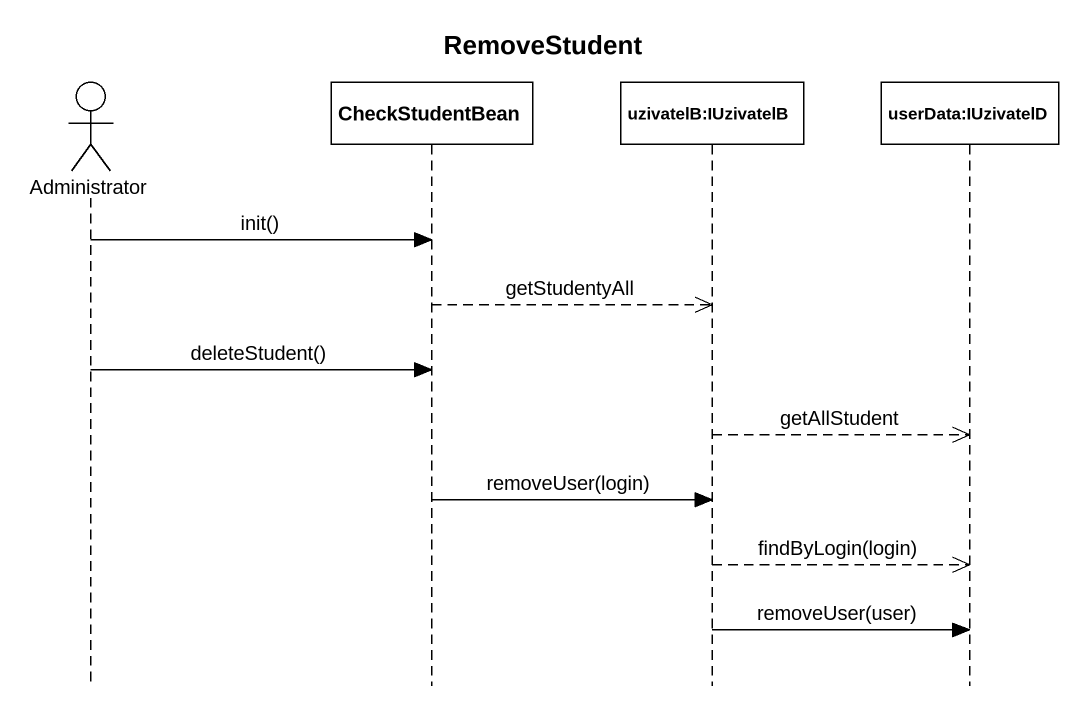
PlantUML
@startuml
title RemoveStudent
hide footbox
actor Administrator
participant CheckStudentBean
participant "uzivatelB:IUzivatelB" as uzivatelB_IUzivatelB
participant "userData:IUzivatelD" as userData_IUzivatelD

Administrator -> CheckStudentBean : init()
CheckStudentBean -->> uzivatelB_IUzivatelB : getStudentyAll
Administrator -> CheckStudentBean : deleteStudent()
uzivatelB_IUzivatelB -->> userData_IUzivatelD : getAllStudent
CheckStudentBean -> uzivatelB_IUzivatelB : removeUser(login)
uzivatelB_IUzivatelB -->> userData_IUzivatelD : findByLogin(login)
uzivatelB_IUzivatelB -> userData_IUzivatelD : removeUser(user)
@enduml
